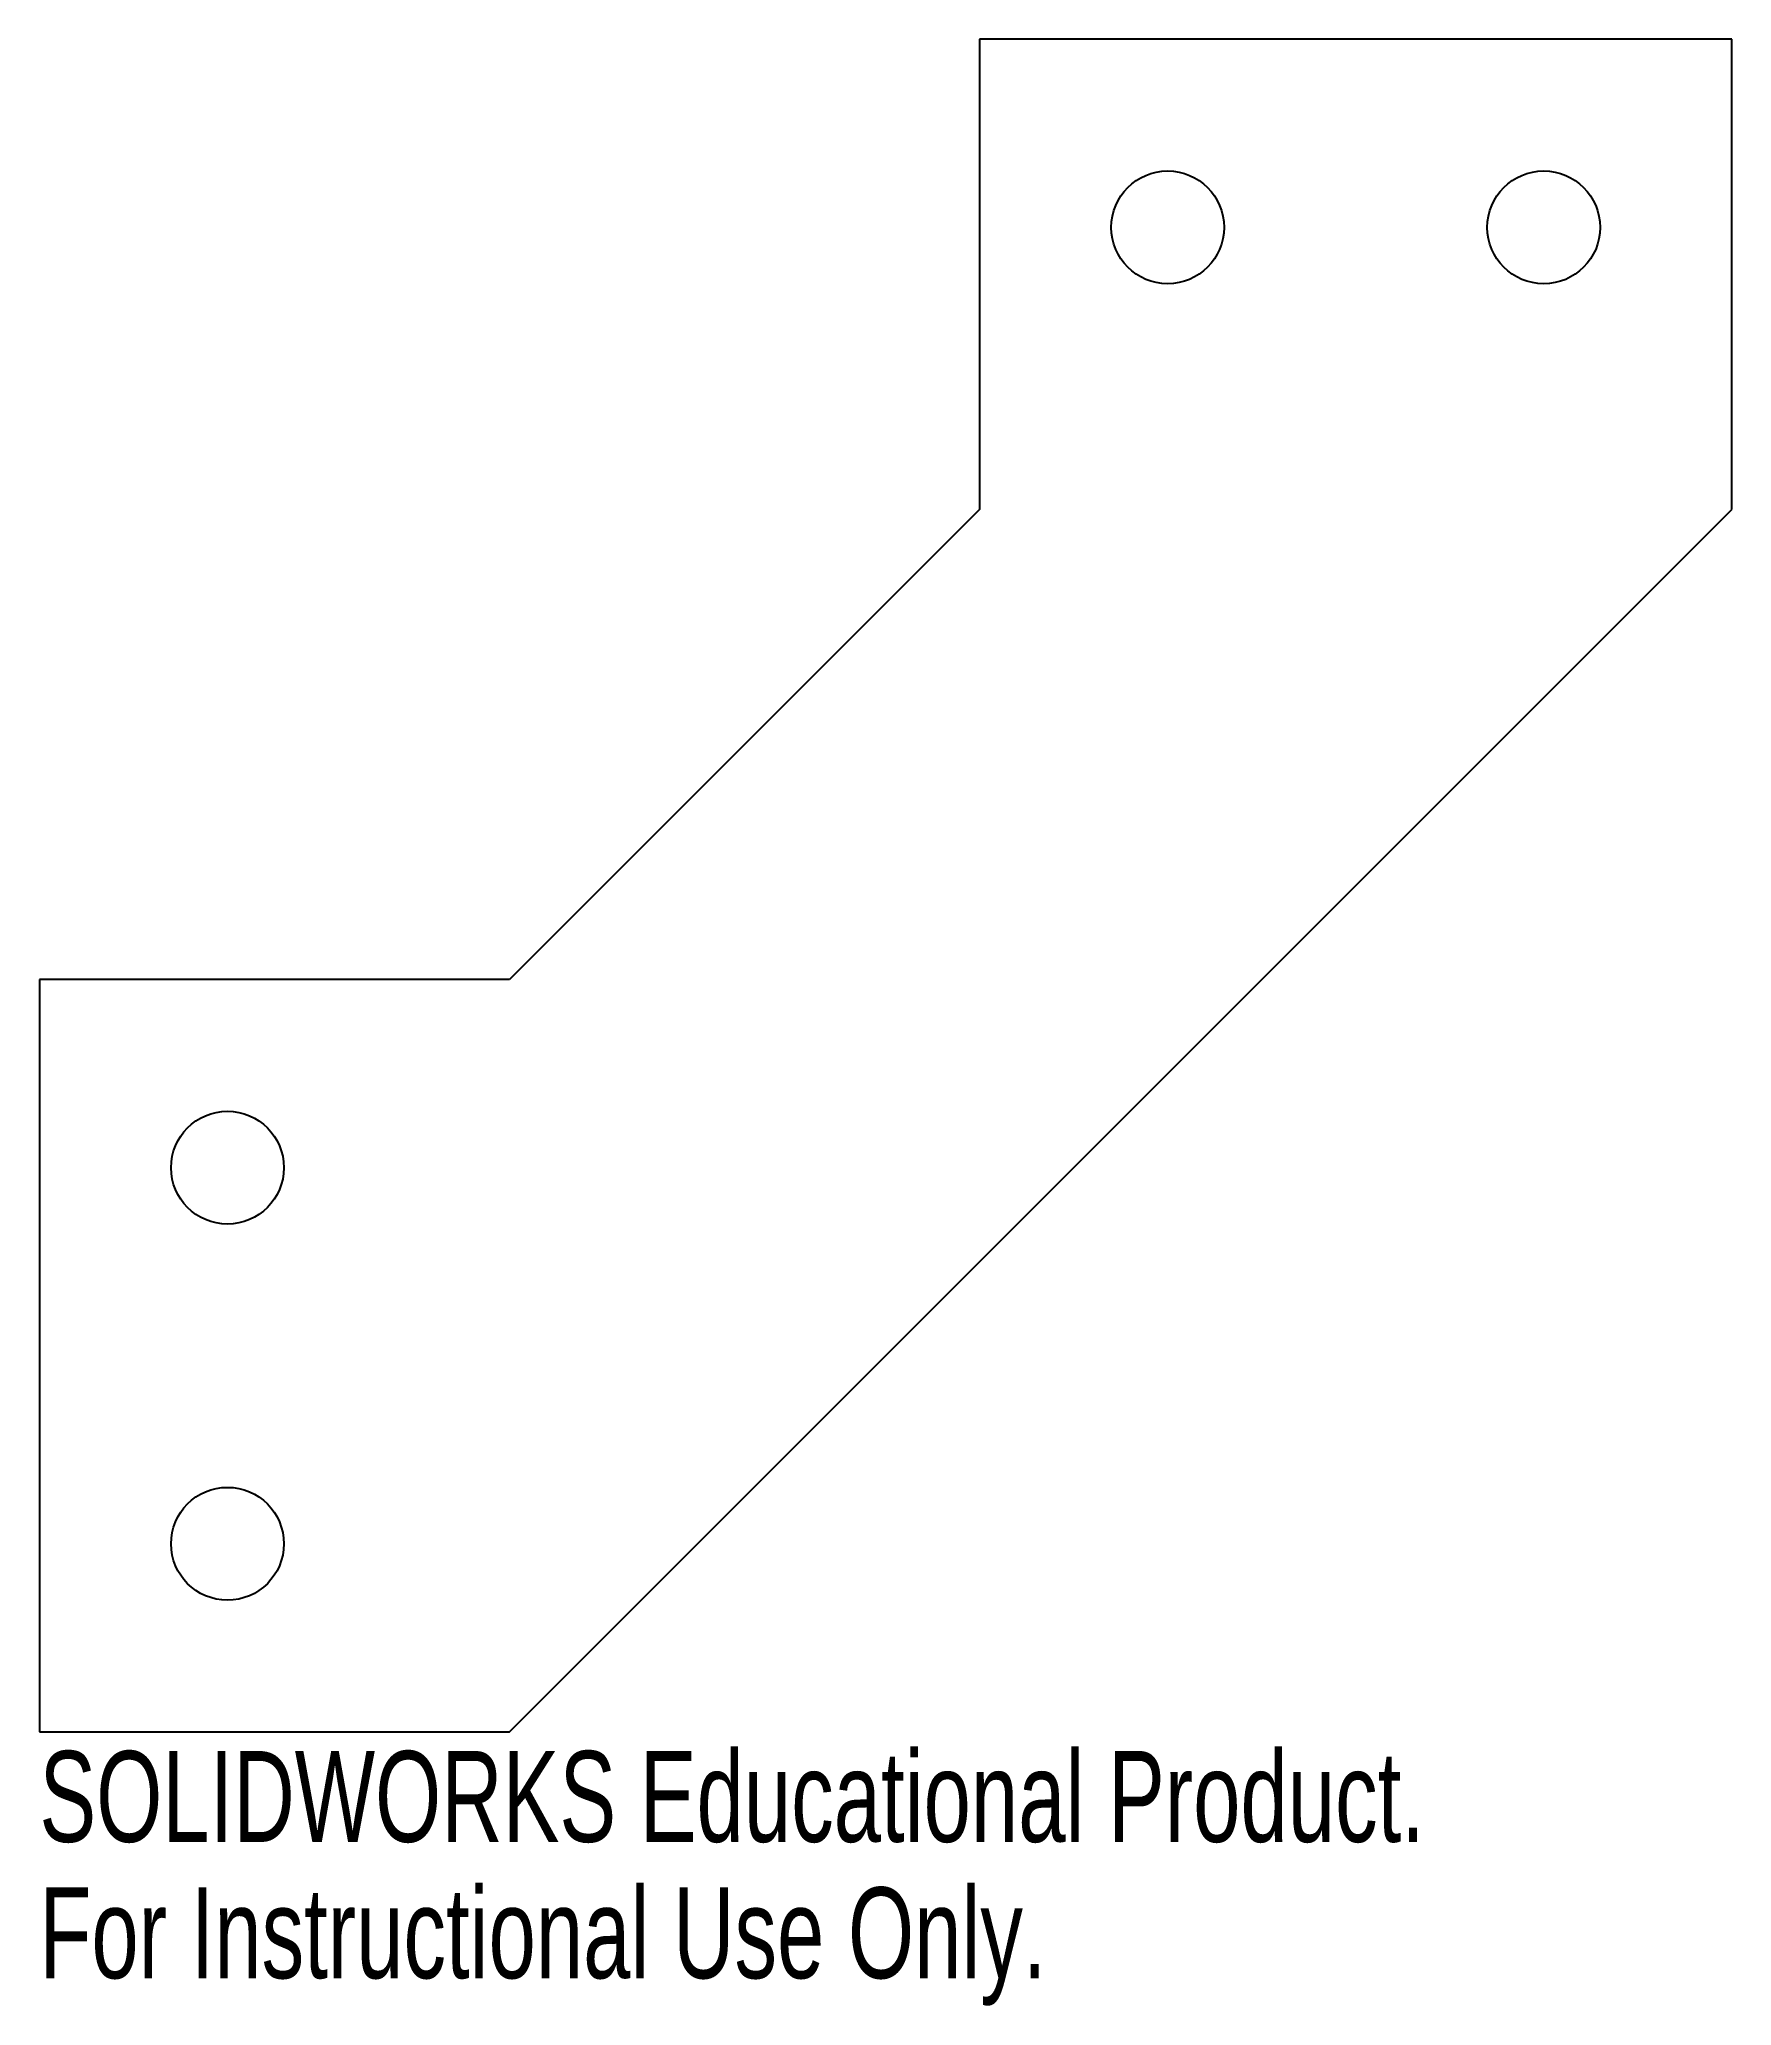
# Model space of a CAD drawing. Header units: millimetres. Extents: x 122 to 212, y -40 to 65.
import ezdxf

# ---------------------------------------------------------------- set-up
doc = ezdxf.new("R2010")
doc.units = ezdxf.units.MM
doc.styles.add('SLDTEXTSTYLE0', font='TXT', dxfattribs={"width": 0.7})

msp = doc.modelspace()

# ---------------------------------------------------------------- linework, layer by layer
at = {"color": 7, "linetype": 'Continuous', "lineweight": 25}
for p, q in [((172.04, 64.55), (172.04, 39.55)), ((212.04, 64.55), (172.04, 64.55)), ((212.04, 39.55), (212.04, 64.55)), ((147.04, -25.45), (212.04, 39.55)), ((172.04, 39.55), (147.04, 14.55)), ((122.04, 14.55), (122.04, -25.45)), ((147.04, 14.55), (122.04, 14.55)), ((122.04, -25.45), (147.04, -25.45))]:
    msp.add_line(p, q, dxfattribs=at)
for centre in [(182.04, 54.55), (202.04, 54.55), (132.04, 4.55), (132.04, -15.45)]:
    msp.add_circle(centre, 3, dxfattribs=at)

# ---------------------------------------------------------------- texts
at = {"color": 7, "linetype": 'Continuous', "char_height": 4.8336, "attachment_point": 1, "style": 'SLDTEXTSTYLE0'}
for s, insert in [('SOLIDWORKS Educational Product.', (122.04, -26.47)), ('For Instructional Use Only.', (122.04, -33.72))]:
    msp.add_mtext(s, dxfattribs=dict(at, insert=insert))

doc.saveas('drawing.dxf')
